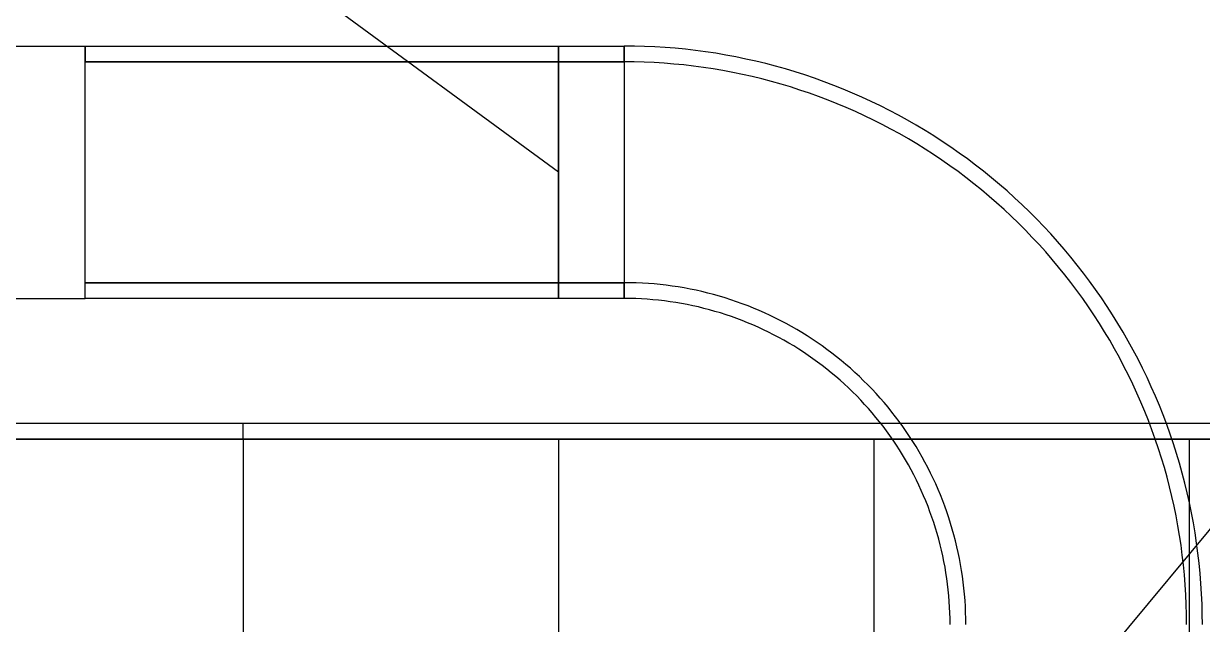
# Model space of a CAD drawing. Header units: inches. Extents: x -21257 to 11444, y 0 to 8704.
# Drawn here: x 4728.9 to 4841.1, y 7449.6 to 7506.8 of the extents above; entities that cross this region are included whole.
import ezdxf

# ---------------------------------------------------------------- set-up
doc = ezdxf.new("R2010")
doc.units = ezdxf.units.IN
doc.header["$MEASUREMENT"] = 0
for name, color, linetype in [('100-CONV-LAYOUT', 3, 'Continuous'), ('200-CONV-LAYOUT', 4, 'Continuous'), ('200-CONV-NUMBERS', 4, 'Continuous')]:
    doc.layers.add(name, color=color, linetype=linetype)

msp = doc.modelspace()

# ---------------------------------------------------------------- linework, layer by layer
at = {"layer": '100-CONV-LAYOUT', "linetype": 'Continuous'}
for p, q in [((4749.81, 7467.27, 330), (4749.81, 7468.77, 330)), ((4749.81, 7467.27, 323.5), (4749.81, 7468.77, 323.5)), ((4749.81, 7467.27, 330), (4749.81, 7467.27, 323.5)), ((4749.81, 7467.27, 330), (4749.81, 7446.27, 330)), ((4779.81, 7467.27, 330), (4779.81, 7446.27, 330)), ((4809.81, 7467.27, 330), (4809.81, 7446.27, 330)), ((4839.81, 7467.27, 330), (4839.81, 7446.27, 330))]:
    msp.add_line(p, q, dxfattribs=at)
at = {"layer": '100-CONV-LAYOUT'}
for points in [[(4989.81, 7467.27, 323.5), (4239.81, 7467.27, 323.5), (4239.81, 7468.77, 323.5), (4989.81, 7468.77, 323.5)], [(4989.81, 7467.27, 330), (4239.81, 7467.27, 330), (4239.81, 7468.77, 330), (4989.81, 7468.77, 330)], [(4989.81, 7446.27, 330), (4239.81, 7446.27, 330), (4239.81, 7467.27, 330), (4989.81, 7467.27, 330)], [(4989.81, 7467.27, 330), (4239.81, 7467.27, 330), (4239.81, 7467.27, 323.5), (4989.81, 7467.27, 323.5)]]:
    msp.add_3dface(points, dxfattribs=at)
at = {"layer": '200-CONV-LAYOUT'}
for p, q in [((4723.49, 7504.64), (4734.81, 7504.64)), ((4723.49, 7480.64), (4734.81, 7480.64))]:
    msp.add_line(p, q, dxfattribs=at)
at = {"layer": '200-CONV-LAYOUT', "linetype": 'Continuous'}
for p, q in [((4734.81, 7504.64, 252), (4734.81, 7503.14, 252)), ((4734.81, 7503.14, 245.5), (4734.81, 7504.64, 245.5)), ((4779.81, 7503.14, 252), (4779.81, 7504.64, 252)), ((4779.81, 7503.14, 245.5), (4779.81, 7504.64, 245.5)), ((4779.81, 7503.14, 242.5), (4779.81, 7504.64, 242.5)), ((4779.81, 7504.64, 252), (4779.81, 7503.14, 252)), ((4786.06, 7503.14, 242.5), (4786.06, 7504.64, 242.5)), ((4786.06, 7503.14, 252), (4786.06, 7504.64, 252)), ((4734.81, 7503.14, 252), (4734.81, 7503.14, 245.5)), ((4779.81, 7503.14, 252), (4779.81, 7503.14, 245.5)), ((4779.81, 7503.14, 252), (4779.81, 7503.14, 242.5)), ((4786.06, 7503.14, 252), (4786.06, 7503.14, 242.5)), ((4734.81, 7480.64, 252), (4734.81, 7482.14, 252)), ((4734.81, 7482.14, 245.5), (4734.81, 7482.14, 252)), ((4734.81, 7480.64, 245.5), (4734.81, 7482.14, 245.5)), ((4779.81, 7480.64, 252), (4779.81, 7482.14, 252)), ((4779.81, 7482.14, 252), (4779.81, 7482.14, 245.5)), ((4779.81, 7482.14, 245.5), (4779.81, 7480.64, 245.5)), ((4779.81, 7480.64, 242.5), (4779.81, 7482.14, 242.5)), ((4779.81, 7482.14, 242.5), (4779.81, 7482.14, 252)), ((4779.81, 7480.64, 252), (4779.81, 7482.14, 252)), ((4786.06, 7482.14, 242.5), (4786.06, 7480.64, 242.5)), ((4786.06, 7482.14, 252), (4786.06, 7482.14, 242.5)), ((4786.06, 7480.64, 252), (4786.06, 7482.14, 252))]:
    msp.add_line(p, q, dxfattribs=at)
at = {"layer": '200-CONV-LAYOUT'}
for points in [[(4841.06, 7449.64, 242.5), (4841.05, 7450.61, 242.5), (4841.03, 7451.58, 242.5), (4840.98, 7452.55, 242.5), (4840.92, 7453.52, 242.5), (4840.85, 7454.49, 242.5), (4840.75, 7455.46, 242.5), (4840.64, 7456.42, 242.5), (4840.51, 7457.38, 242.5), (4840.37, 7458.34, 242.5), (4840.21, 7459.3, 242.5), (4840.03, 7460.25, 242.5), (4839.83, 7461.2, 242.5), (4839.62, 7462.15, 242.5), (4839.39, 7463.09, 242.5), (4839.15, 7464.03, 242.5), (4838.88, 7464.97, 242.5), (4838.6, 7465.9, 242.5), (4838.31, 7466.82, 242.5), (4838, 7467.74, 242.5), (4837.67, 7468.65, 242.5), (4837.33, 7469.56, 242.5), (4836.97, 7470.46, 242.5), (4836.59, 7471.36, 242.5), (4836.2, 7472.25, 242.5), (4835.8, 7473.13, 242.5), (4835.37, 7474, 242.5), (4834.94, 7474.87, 242.5), (4834.48, 7475.73, 242.5), (4834.01, 7476.58, 242.5), (4833.53, 7477.42, 242.5), (4833.03, 7478.25, 242.5), (4832.52, 7479.08, 242.5), (4832, 7479.89, 242.5), (4831.45, 7480.7, 242.5), (4830.9, 7481.49, 242.5), (4830.33, 7482.28, 242.5), (4829.75, 7483.06, 242.5), (4829.15, 7483.82, 242.5), (4828.54, 7484.58, 242.5), (4827.92, 7485.32, 242.5), (4827.28, 7486.05, 242.5), (4826.63, 7486.78, 242.5), (4825.97, 7487.49, 242.5), (4825.3, 7488.18, 242.5), (4824.61, 7488.87, 242.5), (4823.91, 7489.55, 242.5), (4823.2, 7490.21, 242.5), (4822.48, 7490.86, 242.5), (4821.75, 7491.49, 242.5), (4821, 7492.12, 242.5), (4820.25, 7492.73, 242.5), (4819.48, 7493.32, 242.5), (4818.71, 7493.91, 242.5), (4817.92, 7494.47, 242.5), (4817.13, 7495.03, 242.5), (4816.32, 7495.57, 242.5), (4815.5, 7496.1, 242.5), (4814.68, 7496.61, 242.5), (4813.85, 7497.11, 242.5), (4813.01, 7497.59, 242.5), (4812.15, 7498.06, 242.5), (4811.3, 7498.51, 242.5), (4810.43, 7498.95, 242.5), (4809.56, 7499.37, 242.5), (4808.68, 7499.78, 242.5), (4807.79, 7500.17, 242.5), (4806.89, 7500.55, 242.5), (4805.99, 7500.9, 242.5), (4805.08, 7501.25, 242.5), (4804.17, 7501.58, 242.5), (4803.25, 7501.89, 242.5), (4802.33, 7502.18, 242.5), (4801.4, 7502.46, 242.5), (4800.46, 7502.72, 242.5), (4799.52, 7502.97, 242.5), (4798.58, 7503.2, 242.5), (4797.63, 7503.41, 242.5), (4796.68, 7503.61, 242.5), (4795.73, 7503.79, 242.5), (4794.77, 7503.95, 242.5), (4793.81, 7504.09, 242.5), (4792.85, 7504.22, 242.5), (4791.88, 7504.33, 242.5), (4790.92, 7504.43, 242.5), (4789.95, 7504.5, 242.5), (4788.98, 7504.56, 242.5), (4788.01, 7504.61, 242.5), (4787.04, 7504.63, 242.5), (4786.07, 7504.64, 242.5)], [(4839.56, 7449.64, 242.5), (4839.55, 7450.59, 242.5), (4839.53, 7451.53, 242.5), (4839.49, 7452.47, 242.5), (4839.43, 7453.42, 242.5), (4839.35, 7454.36, 242.5), (4839.26, 7455.3, 242.5), (4839.15, 7456.23, 242.5), (4839.03, 7457.17, 242.5), (4838.89, 7458.1, 242.5), (4838.73, 7459.03, 242.5), (4838.56, 7459.96, 242.5), (4838.37, 7460.89, 242.5), (4838.16, 7461.81, 242.5), (4837.94, 7462.73, 242.5), (4837.7, 7463.64, 242.5), (4837.44, 7464.55, 242.5), (4837.17, 7465.45, 242.5), (4836.88, 7466.35, 242.5), (4836.58, 7467.25, 242.5), (4836.26, 7468.14, 242.5), (4835.93, 7469.02, 242.5), (4835.58, 7469.9, 242.5), (4835.21, 7470.77, 242.5), (4834.83, 7471.63, 242.5), (4834.44, 7472.49, 242.5), (4834.03, 7473.34, 242.5), (4833.6, 7474.18, 242.5), (4833.16, 7475.02, 242.5), (4832.71, 7475.84, 242.5), (4832.24, 7476.66, 242.5), (4831.75, 7477.47, 242.5), (4831.26, 7478.27, 242.5), (4830.74, 7479.07, 242.5), (4830.22, 7479.85, 242.5), (4829.68, 7480.63, 242.5), (4829.12, 7481.39, 242.5), (4828.56, 7482.15, 242.5), (4827.98, 7482.89, 242.5), (4827.38, 7483.62, 242.5), (4826.78, 7484.35, 242.5), (4826.16, 7485.06, 242.5), (4825.53, 7485.76, 242.5), (4824.88, 7486.45, 242.5), (4824.23, 7487.13, 242.5), (4823.56, 7487.8, 242.5), (4822.88, 7488.46, 242.5), (4822.19, 7489.1, 242.5), (4821.49, 7489.73, 242.5), (4820.78, 7490.35, 242.5), (4820.05, 7490.96, 242.5), (4819.32, 7491.55, 242.5), (4818.57, 7492.13, 242.5), (4817.82, 7492.7, 242.5), (4817.05, 7493.25, 242.5), (4816.28, 7493.79, 242.5), (4815.49, 7494.32, 242.5), (4814.7, 7494.83, 242.5), (4813.9, 7495.33, 242.5), (4813.09, 7495.81, 242.5), (4812.27, 7496.28, 242.5), (4811.44, 7496.74, 242.5), (4810.61, 7497.18, 242.5), (4809.77, 7497.6, 242.5), (4808.92, 7498.02, 242.5), (4808.06, 7498.41, 242.5), (4807.19, 7498.79, 242.5), (4806.32, 7499.16, 242.5), (4805.45, 7499.51, 242.5), (4804.56, 7499.84, 242.5), (4803.68, 7500.16, 242.5), (4802.78, 7500.46, 242.5), (4801.88, 7500.75, 242.5), (4800.98, 7501.02, 242.5), (4800.07, 7501.28, 242.5), (4799.16, 7501.52, 242.5), (4798.24, 7501.74, 242.5), (4797.32, 7501.95, 242.5), (4796.39, 7502.14, 242.5), (4795.46, 7502.31, 242.5), (4794.53, 7502.47, 242.5), (4793.6, 7502.61, 242.5), (4792.66, 7502.73, 242.5), (4791.73, 7502.84, 242.5), (4790.79, 7502.93, 242.5), (4789.85, 7503.01, 242.5), (4788.9, 7503.07, 242.5), (4787.96, 7503.11, 242.5), (4787.02, 7503.13, 242.5), (4786.07, 7503.14, 242.5)], [(4818.56, 7449.64, 242.5), (4818.56, 7450.22, 242.5), (4818.54, 7450.79, 242.5), (4818.52, 7451.36, 242.5), (4818.48, 7451.93, 242.5), (4818.43, 7452.51, 242.5), (4818.38, 7453.08, 242.5), (4818.31, 7453.65, 242.5), (4818.24, 7454.22, 242.5), (4818.15, 7454.78, 242.5), (4818.06, 7455.35, 242.5), (4817.95, 7455.91, 242.5), (4817.84, 7456.47, 242.5), (4817.71, 7457.03, 242.5), (4817.57, 7457.59, 242.5), (4817.43, 7458.15, 242.5), (4817.27, 7458.7, 242.5), (4817.11, 7459.25, 242.5), (4816.94, 7459.79, 242.5), (4816.75, 7460.34, 242.5), (4816.56, 7460.88, 242.5), (4816.36, 7461.41, 242.5), (4816.14, 7461.95, 242.5), (4815.92, 7462.47, 242.5), (4815.69, 7463, 242.5), (4815.45, 7463.52, 242.5), (4815.2, 7464.04, 242.5), (4814.94, 7464.55, 242.5), (4814.67, 7465.06, 242.5), (4814.4, 7465.56, 242.5), (4814.11, 7466.06, 242.5), (4813.82, 7466.55, 242.5), (4813.52, 7467.04, 242.5), (4813.2, 7467.52, 242.5), (4812.88, 7467.99, 242.5), (4812.56, 7468.46, 242.5), (4812.22, 7468.93, 242.5), (4811.88, 7469.39, 242.5), (4811.52, 7469.84, 242.5), (4811.16, 7470.29, 242.5), (4810.8, 7470.73, 242.5), (4810.42, 7471.16, 242.5), (4810.04, 7471.59, 242.5), (4809.64, 7472, 242.5), (4809.25, 7472.42, 242.5), (4808.84, 7472.82, 242.5), (4808.43, 7473.22, 242.5), (4808.01, 7473.61, 242.5), (4807.58, 7474, 242.5), (4807.15, 7474.37, 242.5), (4806.71, 7474.74, 242.5), (4806.26, 7475.1, 242.5), (4805.81, 7475.45, 242.5), (4805.35, 7475.8, 242.5), (4804.89, 7476.13, 242.5), (4804.42, 7476.46, 242.5), (4803.94, 7476.78, 242.5), (4803.46, 7477.09, 242.5), (4802.97, 7477.4, 242.5), (4802.48, 7477.69, 242.5), (4801.98, 7477.98, 242.5), (4801.48, 7478.25, 242.5), (4800.97, 7478.52, 242.5), (4800.46, 7478.78, 242.5), (4799.94, 7479.03, 242.5), (4799.42, 7479.27, 242.5), (4798.9, 7479.5, 242.5), (4798.37, 7479.72, 242.5), (4797.84, 7479.93, 242.5), (4797.3, 7480.14, 242.5), (4796.76, 7480.33, 242.5), (4796.22, 7480.51, 242.5), (4795.67, 7480.69, 242.5), (4795.12, 7480.85, 242.5), (4794.57, 7481.01, 242.5), (4794.02, 7481.15, 242.5), (4793.46, 7481.29, 242.5), (4792.9, 7481.42, 242.5), (4792.34, 7481.53, 242.5), (4791.77, 7481.64, 242.5), (4791.21, 7481.73, 242.5), (4790.64, 7481.82, 242.5), (4790.07, 7481.89, 242.5), (4789.5, 7481.96, 242.5), (4788.93, 7482.02, 242.5), (4788.36, 7482.06, 242.5), (4787.79, 7482.1, 242.5), (4787.21, 7482.12, 242.5), (4786.64, 7482.14, 242.5), (4786.07, 7482.14, 242.5)], [(4817.06, 7449.64, 242.5), (4817.06, 7450.19, 242.5), (4817.04, 7450.74, 242.5), (4817.02, 7451.28, 242.5), (4816.98, 7451.83, 242.5), (4816.94, 7452.37, 242.5), (4816.89, 7452.92, 242.5), (4816.83, 7453.46, 242.5), (4816.75, 7454, 242.5), (4816.67, 7454.55, 242.5), (4816.58, 7455.08, 242.5), (4816.48, 7455.62, 242.5), (4816.37, 7456.16, 242.5), (4816.25, 7456.69, 242.5), (4816.12, 7457.22, 242.5), (4815.98, 7457.75, 242.5), (4815.83, 7458.28, 242.5), (4815.68, 7458.8, 242.5), (4815.51, 7459.32, 242.5), (4815.34, 7459.84, 242.5), (4815.15, 7460.36, 242.5), (4814.96, 7460.87, 242.5), (4814.75, 7461.38, 242.5), (4814.54, 7461.88, 242.5), (4814.32, 7462.38, 242.5), (4814.09, 7462.88, 242.5), (4813.86, 7463.37, 242.5), (4813.61, 7463.86, 242.5), (4813.35, 7464.34, 242.5), (4813.09, 7464.82, 242.5), (4812.82, 7465.3, 242.5), (4812.54, 7465.77, 242.5), (4812.25, 7466.23, 242.5), (4811.95, 7466.69, 242.5), (4811.65, 7467.15, 242.5), (4811.33, 7467.6, 242.5), (4811.01, 7468.04, 242.5), (4810.68, 7468.48, 242.5), (4810.35, 7468.91, 242.5), (4810, 7469.33, 242.5), (4809.65, 7469.75, 242.5), (4809.29, 7470.17, 242.5), (4808.93, 7470.57, 242.5), (4808.56, 7470.97, 242.5), (4808.18, 7471.37, 242.5), (4807.79, 7471.75, 242.5), (4807.4, 7472.13, 242.5), (4807, 7472.51, 242.5), (4806.59, 7472.87, 242.5), (4806.18, 7473.23, 242.5), (4805.76, 7473.58, 242.5), (4805.33, 7473.93, 242.5), (4804.9, 7474.26, 242.5), (4804.46, 7474.59, 242.5), (4804.02, 7474.91, 242.5), (4803.57, 7475.22, 242.5), (4803.12, 7475.53, 242.5), (4802.66, 7475.83, 242.5), (4802.19, 7476.12, 242.5), (4801.72, 7476.4, 242.5), (4801.25, 7476.67, 242.5), (4800.77, 7476.93, 242.5), (4800.28, 7477.19, 242.5), (4799.8, 7477.43, 242.5), (4799.3, 7477.67, 242.5), (4798.81, 7477.9, 242.5), (4798.31, 7478.12, 242.5), (4797.8, 7478.33, 242.5), (4797.29, 7478.54, 242.5), (4796.78, 7478.73, 242.5), (4796.27, 7478.91, 242.5), (4795.75, 7479.09, 242.5), (4795.23, 7479.26, 242.5), (4794.7, 7479.41, 242.5), (4794.18, 7479.56, 242.5), (4793.65, 7479.7, 242.5), (4793.12, 7479.83, 242.5), (4792.58, 7479.95, 242.5), (4792.05, 7480.06, 242.5), (4791.51, 7480.16, 242.5), (4790.97, 7480.25, 242.5), (4790.43, 7480.33, 242.5), (4789.89, 7480.41, 242.5), (4789.34, 7480.47, 242.5), (4788.8, 7480.52, 242.5), (4788.25, 7480.56, 242.5), (4787.71, 7480.6, 242.5), (4787.16, 7480.62, 242.5), (4786.61, 7480.64, 242.5), (4786.07, 7480.64, 242.5)]]:
    msp.add_polyline3d(points, dxfattribs=at)
for points in [[(4779.81, 7503.14, 252), (4734.81, 7503.14, 252), (4734.81, 7504.64, 252), (4779.81, 7504.64, 252)], [(4779.81, 7503.14, 245.5), (4734.81, 7503.14, 245.5), (4734.81, 7504.64, 245.5), (4779.81, 7504.64, 245.5)], [(4786.06, 7503.14, 242.5), (4779.81, 7503.14, 242.5), (4779.81, 7504.64, 242.5), (4786.06, 7504.64, 242.5)], [(4786.06, 7503.14, 252), (4779.81, 7503.14, 252), (4779.81, 7504.64, 252), (4786.06, 7504.64, 252)], [(4779.81, 7503.14, 252), (4734.81, 7503.14, 252), (4734.81, 7503.14, 245.5), (4779.81, 7503.14, 245.5)], [(4779.81, 7482.14, 252), (4734.81, 7482.14, 252), (4734.81, 7503.14, 252), (4779.81, 7503.14, 252)], [(4786.06, 7482.14, 252), (4779.81, 7482.14, 252), (4779.81, 7503.14, 252), (4786.06, 7503.14, 252)], [(4786.06, 7503.14, 252), (4779.81, 7503.14, 252), (4779.81, 7503.14, 242.5), (4786.06, 7503.14, 242.5)], [(4779.81, 7480.64, 252), (4734.81, 7480.64, 252), (4734.81, 7482.14, 252), (4779.81, 7482.14, 252)], [(4779.81, 7480.64, 245.5), (4734.81, 7480.64, 245.5), (4734.81, 7482.14, 245.5), (4779.81, 7482.14, 245.5)], [(4779.81, 7482.14, 252), (4734.81, 7482.14, 252), (4734.81, 7482.14, 245.5), (4779.81, 7482.14, 245.5)], [(4786.06, 7482.14, 252), (4779.81, 7482.14, 252), (4779.81, 7482.14, 242.5), (4786.06, 7482.14, 242.5)], [(4786.06, 7480.64, 242.5), (4779.81, 7480.64, 242.5), (4779.81, 7482.14, 242.5), (4786.06, 7482.14, 242.5)], [(4786.06, 7480.64, 252), (4779.81, 7480.64, 252), (4779.81, 7482.14, 252), (4786.06, 7482.14, 252)]]:
    msp.add_3dface(points, dxfattribs=at)
at = {"layer": '200-CONV-LAYOUT', "invisible_edges": 15}
for points in [[(4799.52, 7502.97, 252), (4785.1, 7504.63, 252), (4785.13, 7503.13, 252), (4799.16, 7501.52, 252)], [(4800.3, 7502.76, 242.5), (4786.07, 7504.64, 242.5), (4786.07, 7503.14, 242.5), (4799.92, 7501.32, 242.5)], [(4794.02, 7481.15, 252), (4785.49, 7482.14, 252), (4785.13, 7503.13, 252), (4799.16, 7501.52, 252)], [(4813.01, 7497.59, 252), (4799.52, 7502.97, 252), (4799.16, 7501.52, 252), (4812.27, 7496.28, 252)], [(4813.01, 7497.59, 252), (4799.52, 7502.97, 252), (4799.16, 7501.52, 252), (4812.27, 7496.28, 252)], [(4813.01, 7497.59, 252), (4799.52, 7502.97, 252), (4799.16, 7501.52, 252), (4812.27, 7496.28, 252)], [(4813.01, 7497.59, 252), (4799.52, 7502.97, 252), (4799.16, 7501.52, 252), (4812.27, 7496.28, 252)], [(4813.57, 7497.27, 242.5), (4800.3, 7502.76, 242.5), (4799.92, 7501.32, 242.5), (4812.82, 7495.97, 242.5)], [(4813.57, 7497.27, 242.5), (4800.3, 7502.76, 242.5), (4799.92, 7501.32, 242.5), (4812.82, 7495.97, 242.5)], [(4813.57, 7497.27, 242.5), (4800.3, 7502.76, 242.5), (4799.92, 7501.32, 242.5), (4812.82, 7495.97, 242.5)], [(4813.57, 7497.27, 242.5), (4800.3, 7502.76, 242.5), (4799.92, 7501.32, 242.5), (4812.82, 7495.97, 242.5)], [(4801.98, 7477.98, 252), (4794.02, 7481.15, 252), (4799.16, 7501.52, 252), (4812.27, 7496.28, 252)], [(4801.98, 7477.98, 252), (4794.02, 7481.15, 252), (4799.16, 7501.52, 252), (4812.27, 7496.28, 252)], [(4801.98, 7477.98, 252), (4794.02, 7481.15, 252), (4799.16, 7501.52, 252), (4812.27, 7496.28, 252)], [(4801.98, 7477.98, 252), (4794.02, 7481.15, 252), (4799.16, 7501.52, 252), (4812.27, 7496.28, 252)], [(4824.61, 7488.87, 252), (4813.01, 7497.59, 252), (4812.27, 7496.28, 252), (4823.56, 7487.8, 252)], [(4824.61, 7488.87, 252), (4813.01, 7497.59, 252), (4812.27, 7496.28, 252), (4823.56, 7487.8, 252)], [(4824.61, 7488.87, 252), (4813.01, 7497.59, 252), (4812.27, 7496.28, 252), (4823.56, 7487.8, 252)], [(4824.61, 7488.87, 252), (4813.01, 7497.59, 252), (4812.27, 7496.28, 252), (4823.56, 7487.8, 252)], [(4824.95, 7488.53, 242.5), (4813.57, 7497.27, 242.5), (4812.82, 7495.97, 242.5), (4823.89, 7487.47, 242.5)], [(4824.95, 7488.53, 242.5), (4813.57, 7497.27, 242.5), (4812.82, 7495.97, 242.5), (4823.89, 7487.47, 242.5)], [(4824.95, 7488.53, 242.5), (4813.57, 7497.27, 242.5), (4812.82, 7495.97, 242.5), (4823.89, 7487.47, 242.5)], [(4824.95, 7488.53, 242.5), (4813.57, 7497.27, 242.5), (4812.82, 7495.97, 242.5), (4823.89, 7487.47, 242.5)], [(4808.84, 7472.82, 252), (4801.98, 7477.98, 252), (4812.27, 7496.28, 252), (4823.56, 7487.8, 252)], [(4808.84, 7472.82, 252), (4801.98, 7477.98, 252), (4812.27, 7496.28, 252), (4823.56, 7487.8, 252)], [(4808.84, 7472.82, 252), (4801.98, 7477.98, 252), (4812.27, 7496.28, 252), (4823.56, 7487.8, 252)], [(4808.84, 7472.82, 252), (4801.98, 7477.98, 252), (4812.27, 7496.28, 252), (4823.56, 7487.8, 252)], [(4833.53, 7477.42, 252), (4824.61, 7488.87, 252), (4823.56, 7487.8, 252), (4832.24, 7476.66, 252)], [(4833.53, 7477.42, 252), (4824.61, 7488.87, 252), (4823.56, 7487.8, 252), (4832.24, 7476.66, 252)], [(4833.53, 7477.42, 252), (4824.61, 7488.87, 252), (4823.56, 7487.8, 252), (4832.24, 7476.66, 252)], [(4833.53, 7477.42, 252), (4824.61, 7488.87, 252), (4823.56, 7487.8, 252), (4832.24, 7476.66, 252)], [(4814.11, 7466.06, 252), (4808.84, 7472.82, 252), (4823.56, 7487.8, 252), (4832.24, 7476.66, 252)], [(4814.11, 7466.06, 252), (4808.84, 7472.82, 252), (4823.56, 7487.8, 252), (4832.24, 7476.66, 252)], [(4814.11, 7466.06, 252), (4808.84, 7472.82, 252), (4823.56, 7487.8, 252), (4832.24, 7476.66, 252)], [(4814.11, 7466.06, 252), (4808.84, 7472.82, 252), (4823.56, 7487.8, 252), (4832.24, 7476.66, 252)], [(4833.69, 7477.14, 242.5), (4824.95, 7488.53, 242.5), (4823.89, 7487.47, 242.5), (4832.39, 7476.39, 242.5)], [(4833.69, 7477.14, 242.5), (4824.95, 7488.53, 242.5), (4823.89, 7487.47, 242.5), (4832.39, 7476.39, 242.5)], [(4833.69, 7477.14, 242.5), (4824.95, 7488.53, 242.5), (4823.89, 7487.47, 242.5), (4832.39, 7476.39, 242.5)], [(4833.69, 7477.14, 242.5), (4824.95, 7488.53, 242.5), (4823.89, 7487.47, 242.5), (4832.39, 7476.39, 242.5)], [(4793.65, 7479.7, 252), (4785.52, 7480.64, 252), (4785.49, 7482.14, 252), (4794.02, 7481.15, 252)], [(4794.09, 7479.58, 242.5), (4786.07, 7480.64, 242.5), (4786.07, 7482.14, 242.5), (4794.48, 7481.03, 242.5)], [(4801.25, 7476.67, 252), (4793.65, 7479.7, 252), (4794.02, 7481.15, 252), (4801.98, 7477.98, 252)], [(4801.25, 7476.67, 252), (4793.65, 7479.7, 252), (4794.02, 7481.15, 252), (4801.98, 7477.98, 252)], [(4801.25, 7476.67, 252), (4793.65, 7479.7, 252), (4794.02, 7481.15, 252), (4801.98, 7477.98, 252)], [(4801.25, 7476.67, 252), (4793.65, 7479.7, 252), (4794.02, 7481.15, 252), (4801.98, 7477.98, 252)], [(4801.56, 7476.49, 242.5), (4794.09, 7479.58, 242.5), (4794.48, 7481.03, 242.5), (4802.31, 7477.79, 242.5)], [(4801.56, 7476.49, 242.5), (4794.09, 7479.58, 242.5), (4794.48, 7481.03, 242.5), (4802.31, 7477.79, 242.5)], [(4801.56, 7476.49, 242.5), (4794.09, 7479.58, 242.5), (4794.48, 7481.03, 242.5), (4802.31, 7477.79, 242.5)], [(4801.56, 7476.49, 242.5), (4794.09, 7479.58, 242.5), (4794.48, 7481.03, 242.5), (4802.31, 7477.79, 242.5)], [(4807.79, 7471.75, 252), (4801.25, 7476.67, 252), (4801.98, 7477.98, 252), (4808.84, 7472.82, 252)], [(4807.79, 7471.75, 252), (4801.25, 7476.67, 252), (4801.98, 7477.98, 252), (4808.84, 7472.82, 252)], [(4807.79, 7471.75, 252), (4801.25, 7476.67, 252), (4801.98, 7477.98, 252), (4808.84, 7472.82, 252)], [(4807.79, 7471.75, 252), (4801.25, 7476.67, 252), (4801.98, 7477.98, 252), (4808.84, 7472.82, 252)], [(4807.98, 7471.56, 242.5), (4801.56, 7476.49, 242.5), (4802.31, 7477.79, 242.5), (4809.04, 7472.62, 242.5)], [(4807.98, 7471.56, 242.5), (4801.56, 7476.49, 242.5), (4802.31, 7477.79, 242.5), (4809.04, 7472.62, 242.5)], [(4807.98, 7471.56, 242.5), (4801.56, 7476.49, 242.5), (4802.31, 7477.79, 242.5), (4809.04, 7472.62, 242.5)], [(4807.98, 7471.56, 242.5), (4801.56, 7476.49, 242.5), (4802.31, 7477.79, 242.5), (4809.04, 7472.62, 242.5)], [(4817.43, 7458.15, 252), (4814.11, 7466.06, 252), (4832.24, 7476.66, 252), (4837.7, 7463.64, 252)], [(4817.43, 7458.15, 252), (4814.11, 7466.06, 252), (4832.24, 7476.66, 252), (4837.7, 7463.64, 252)], [(4817.43, 7458.15, 252), (4814.11, 7466.06, 252), (4832.24, 7476.66, 252), (4837.7, 7463.64, 252)], [(4817.43, 7458.15, 252), (4814.11, 7466.06, 252), (4832.24, 7476.66, 252), (4837.7, 7463.64, 252)], [(4839.15, 7464.03, 252), (4833.53, 7477.42, 252), (4832.24, 7476.66, 252), (4837.7, 7463.64, 252)], [(4839.15, 7464.03, 252), (4833.53, 7477.42, 252), (4832.24, 7476.66, 252), (4837.7, 7463.64, 252)], [(4839.15, 7464.03, 252), (4833.53, 7477.42, 252), (4832.24, 7476.66, 252), (4837.7, 7463.64, 252)], [(4839.15, 7464.03, 252), (4833.53, 7477.42, 252), (4832.24, 7476.66, 252), (4837.7, 7463.64, 252)], [(4839.19, 7463.88, 242.5), (4833.69, 7477.14, 242.5), (4832.39, 7476.39, 242.5), (4837.74, 7463.49, 242.5)], [(4839.19, 7463.88, 242.5), (4833.69, 7477.14, 242.5), (4832.39, 7476.39, 242.5), (4837.74, 7463.49, 242.5)], [(4839.19, 7463.88, 242.5), (4833.69, 7477.14, 242.5), (4832.39, 7476.39, 242.5), (4837.74, 7463.49, 242.5)], [(4839.19, 7463.88, 242.5), (4833.69, 7477.14, 242.5), (4832.39, 7476.39, 242.5), (4837.74, 7463.49, 242.5)], [(4812.82, 7465.3, 252), (4807.79, 7471.75, 252), (4808.84, 7472.82, 252), (4814.11, 7466.06, 252)], [(4812.82, 7465.3, 252), (4807.79, 7471.75, 252), (4808.84, 7472.82, 252), (4814.11, 7466.06, 252)], [(4812.82, 7465.3, 252), (4807.79, 7471.75, 252), (4808.84, 7472.82, 252), (4814.11, 7466.06, 252)], [(4812.82, 7465.3, 252), (4807.79, 7471.75, 252), (4808.84, 7472.82, 252), (4814.11, 7466.06, 252)], [(4812.91, 7465.14, 242.5), (4807.98, 7471.56, 242.5), (4809.04, 7472.62, 242.5), (4814.21, 7465.89, 242.5)], [(4812.91, 7465.14, 242.5), (4807.98, 7471.56, 242.5), (4809.04, 7472.62, 242.5), (4814.21, 7465.89, 242.5)], [(4812.91, 7465.14, 242.5), (4807.98, 7471.56, 242.5), (4809.04, 7472.62, 242.5), (4814.21, 7465.89, 242.5)], [(4812.91, 7465.14, 242.5), (4807.98, 7471.56, 242.5), (4809.04, 7472.62, 242.5), (4814.21, 7465.89, 242.5)], [(4815.98, 7457.75, 252), (4812.82, 7465.3, 252), (4814.11, 7466.06, 252), (4817.43, 7458.15, 252)], [(4815.98, 7457.75, 252), (4812.82, 7465.3, 252), (4814.11, 7466.06, 252), (4817.43, 7458.15, 252)], [(4815.98, 7457.75, 252), (4812.82, 7465.3, 252), (4814.11, 7466.06, 252), (4817.43, 7458.15, 252)], [(4815.98, 7457.75, 252), (4812.82, 7465.3, 252), (4814.11, 7466.06, 252), (4817.43, 7458.15, 252)], [(4816, 7457.66, 242.5), (4812.91, 7465.14, 242.5), (4814.21, 7465.89, 242.5), (4817.45, 7458.05, 242.5)], [(4816, 7457.66, 242.5), (4812.91, 7465.14, 242.5), (4814.21, 7465.89, 242.5), (4817.45, 7458.05, 242.5)], [(4816, 7457.66, 242.5), (4812.91, 7465.14, 242.5), (4814.21, 7465.89, 242.5), (4817.45, 7458.05, 242.5)], [(4816, 7457.66, 242.5), (4812.91, 7465.14, 242.5), (4814.21, 7465.89, 242.5), (4817.45, 7458.05, 242.5)], [(4818.56, 7449.64, 252), (4817.43, 7458.15, 252), (4837.7, 7463.64, 252), (4839.56, 7449.64, 252)], [(4818.56, 7449.64, 252), (4817.43, 7458.15, 252), (4837.7, 7463.64, 252), (4839.56, 7449.64, 252)], [(4818.56, 7449.64, 252), (4817.43, 7458.15, 252), (4837.7, 7463.64, 252), (4839.56, 7449.64, 252)], [(4818.56, 7449.64, 252), (4817.43, 7458.15, 252), (4837.7, 7463.64, 252), (4839.56, 7449.64, 252)], [(4841.06, 7449.64, 252), (4839.15, 7464.03, 252), (4837.7, 7463.64, 252), (4839.56, 7449.64, 252)], [(4841.06, 7449.64, 252), (4839.15, 7464.03, 252), (4837.7, 7463.64, 252), (4839.56, 7449.64, 252)], [(4841.06, 7449.64, 252), (4839.15, 7464.03, 252), (4837.7, 7463.64, 252), (4839.56, 7449.64, 252)], [(4841.06, 7449.64, 252), (4839.15, 7464.03, 252), (4837.7, 7463.64, 252), (4839.56, 7449.64, 252)], [(4841.06, 7449.64, 242.5), (4839.19, 7463.88, 242.5), (4837.74, 7463.49, 242.5), (4839.56, 7449.64, 242.5)], [(4841.06, 7449.64, 242.5), (4839.19, 7463.88, 242.5), (4837.74, 7463.49, 242.5), (4839.56, 7449.64, 242.5)], [(4841.06, 7449.64, 242.5), (4839.19, 7463.88, 242.5), (4837.74, 7463.49, 242.5), (4839.56, 7449.64, 242.5)], [(4841.06, 7449.64, 242.5), (4839.19, 7463.88, 242.5), (4837.74, 7463.49, 242.5), (4839.56, 7449.64, 242.5)], [(4817.06, 7449.64, 252), (4815.98, 7457.75, 252), (4817.43, 7458.15, 252), (4818.56, 7449.64, 252)], [(4817.06, 7449.64, 252), (4815.98, 7457.75, 252), (4817.43, 7458.15, 252), (4818.56, 7449.64, 252)], [(4817.06, 7449.64, 252), (4815.98, 7457.75, 252), (4817.43, 7458.15, 252), (4818.56, 7449.64, 252)], [(4817.06, 7449.64, 252), (4815.98, 7457.75, 252), (4817.43, 7458.15, 252), (4818.56, 7449.64, 252)], [(4817.06, 7449.64, 242.5), (4816, 7457.66, 242.5), (4817.45, 7458.05, 242.5), (4818.56, 7449.64, 242.5)], [(4817.06, 7449.64, 242.5), (4816, 7457.66, 242.5), (4817.45, 7458.05, 242.5), (4818.56, 7449.64, 242.5)], [(4817.06, 7449.64, 242.5), (4816, 7457.66, 242.5), (4817.45, 7458.05, 242.5), (4818.56, 7449.64, 242.5)], [(4817.06, 7449.64, 242.5), (4816, 7457.66, 242.5), (4817.45, 7458.05, 242.5), (4818.56, 7449.64, 242.5)]]:
    msp.add_3dface(points, dxfattribs=at)
at = {"layer": '200-CONV-NUMBERS', "linetype": 'Continuous'}
for p, q in [((4779.81, 7492.64, 252), (4700.59, 7550.77, 360)), ((4829.06, 7443.39, 252), (4916.5, 7548.52, 360))]:
    msp.add_line(p, q, dxfattribs=at)

doc.saveas('drawing.dxf')
